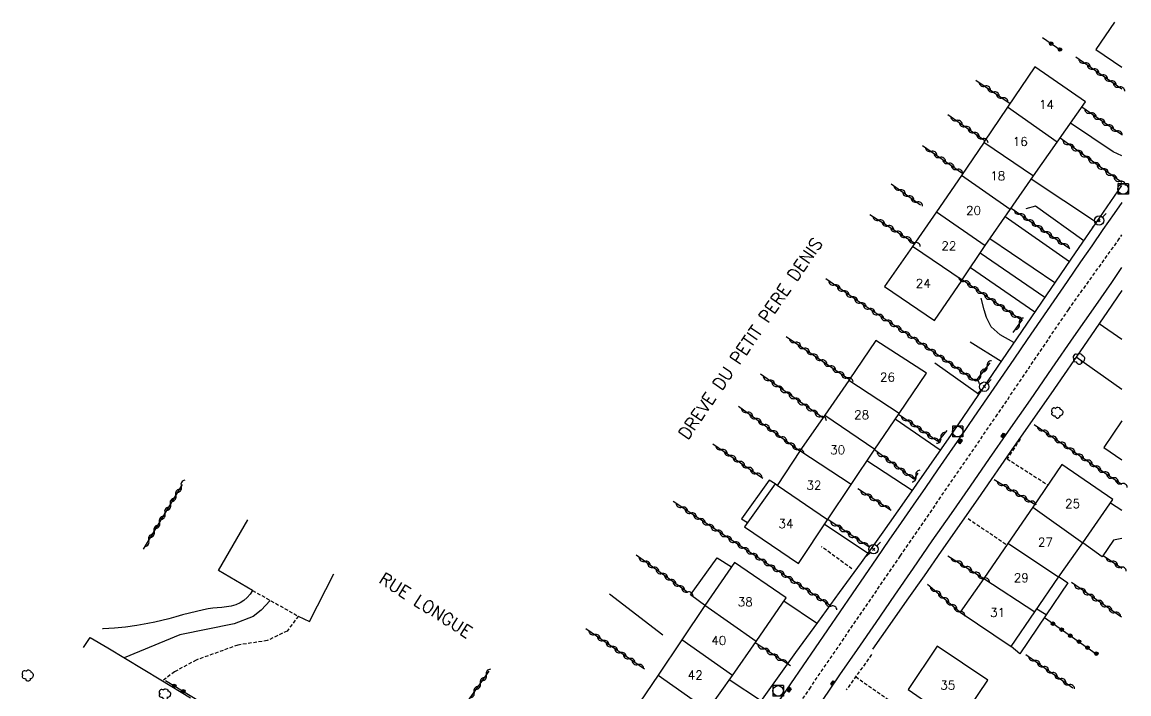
# Model space of a CAD drawing. Header units: millimetres. Extents: x 149998 to 151001, y 150999 to 152001.
# Drawn here: x 150843.2 to 151001, y 151328.7 to 151424.4 of the extents above; entities that cross this region are included whole.
import ezdxf
from ezdxf.enums import TextEntityAlignment as Align

# ---------------------------------------------------------------- set-up
doc = ezdxf.new("R2010")
doc.units = ezdxf.units.MM
doc.linetypes.add('DASHED', pattern=[0.75, 0.5, -0.25])
doc.layers.get('0').update_dxf_attribs({"linetype": 'CONTINUOUS'})
for name, color, linetype in [('W0001', 6, 'DASHED'), ('W0008', 7, 'CONTINUOUS'), ('W0014', 7, 'CONTINUOUS'), ('W0017', 7, 'CONTINUOUS'), ('W0101', 7, 'CONTINUOUS'), ('W0104', 1, 'CONTINUOUS'), ('W0112', 1, 'DASHED'), ('W0211', 2, 'CONTINUOUS'), ('W0300', 7, 'CONTINUOUS'), ('W0310', 3, 'CONTINUOUS'), ('W0323', 7, 'CONTINUOUS'), ('W0333', 7, 'CONTINUOUS'), ('W0401', 7, 'CONTINUOUS'), ('W0420', 7, 'CONTINUOUS'), ('W0473', 7, 'CONTINUOUS'), ('W0989', 7, 'CONTINUOUS'), ('W0991', 7, 'CONTINUOUS'), ('W1102', 7, 'CONTINUOUS')]:
    doc.layers.add(name, color=color, linetype=linetype)
doc.styles.get("Standard").update_dxf_attribs({"font": 'romans.shx', "width": 0.85})

# ---------------------------------------------------------------- blocks, each defined once
blk = doc.blocks.new('T420')
for p, q in [((0.75, 0.75), (-0.75, 0.75)), ((-0.75, 0.75), (-0.75, -0.75)), ((0.75, 0.75), (0.75, -0.75)), ((0.75, -0.75), (-0.75, -0.75))]:
    blk.add_line(p, q)
blk.add_ellipse((0, 0), major_axis=(-0.53, 0.53), ratio=1, start_param=3.926991, end_param=10.210176)
blk = doc.blocks.new('T401')
for p, q in [((-0.3, 0.3), (0, 0.3)), ((-0.3, -0.25), (-0.3, 0.3)), ((-0.3, 0.15), (0, 0.15)), ((-0.3, 0), (0, 0)), ((0, 0.3), (0, -0.25)), ((-0.3, -0.15), (0, -0.15)), ((-0.3, -0.25), (-0.3, -0.3)), ((-0.3, -0.3), (0, -0.3)), ((0, -0.3), (0, -0.25))]:
    blk.add_line(p, q)
blk = doc.blocks.new('T473')
for p, q in [((-0.166667, 0.166667), (0.166667, -0.166667)), ((-0.166667, -0.166667), (0.166667, 0.166667)), ((0.500001, 0.500001), (1.000002, 1.000002)), ((-1.000002, -1.000002), (-0.500001, -0.500001))]:
    blk.add_line(p, q)
blk.add_ellipse((0, 0), major_axis=(0.471405, 0.471405), ratio=1, start_param=5.4977871438, end_param=11.780972451)
blk = doc.blocks.new('T300')
for p, q in [((-0.8, 0.51), (-0.86, 0.34)), ((-0.86, 0.34), (-0.86, 0.17)), ((-0.86, 0.17), (-0.74, 0.06)), ((-0.69, 0.63), (-0.8, 0.51)), ((-0.8, -0.06), (-0.74, 0.06)), ((-0.74, 0.06), (-0.69, 0.11)), ((-0.57, 0.69), (-0.69, 0.63)), ((-0.46, 0.69), (-0.57, 0.69)), ((-0.29, 0.63), (-0.46, 0.69)), ((-0.29, 0.63), (-0.17, 0.74)), ((-0.23, 0.57), (-0.29, 0.63)), ((-0.17, 0.74), (-0.06, 0.8)), ((-0.06, 0.8), (0.06, 0.8)), ((0.06, 0.8), (0.23, 0.74)), ((0.23, 0.74), (0.34, 0.63)), ((0.34, 0.63), (0.4, 0.51)), ((0.46, 0.46), (0.34, 0.46)), ((0.4, 0.51), (0.4, 0.46)), ((0.57, 0.4), (0.46, 0.46)), ((0.57, 0.4), (0.69, 0.29)), ((0.69, 0.29), (0.74, 0.17)), ((0.74, 0.06), (0.69, -0.17)), ((0.74, 0.17), (0.74, 0.06)), ((-0.8, -0.17), (-0.8, -0.06)), ((-0.8, -0.23), (-0.8, -0.17)), ((-0.74, -0.34), (-0.8, -0.23)), ((-0.69, -0.4), (-0.74, -0.34)), ((-0.51, -0.46), (-0.69, -0.4)), ((-0.4, -0.46), (-0.51, -0.46)), ((-0.4, -0.46), (-0.34, -0.46)), ((-0.34, -0.46), (-0.34, -0.4)), ((-0.34, -0.51), (-0.34, -0.46)), ((-0.29, -0.63), (-0.34, -0.51)), ((-0.17, -0.74), (-0.29, -0.63)), ((-0.06, -0.8), (-0.17, -0.74)), ((0.06, -0.8), (-0.06, -0.8)), ((0.17, -0.74), (0.06, -0.8)), ((0.23, -0.69), (0.17, -0.74)), ((0.29, -0.46), (0.23, -0.46)), ((0.29, -0.63), (0.23, -0.69)), ((0.46, -0.4), (0.29, -0.46)), ((0.34, -0.51), (0.29, -0.63)), ((0.34, -0.51), (0.34, -0.46)), ((0.57, -0.34), (0.46, -0.4)), ((0.63, -0.29), (0.57, -0.34)), ((0.69, -0.17), (0.63, -0.29))]:
    blk.add_line(p, q)
blk = doc.blocks.new('t310o')
at = {"color": 0, "linetype": 'Continuous'}
for centre, start, end in [((-0.5, 0.38), 216.8699, 323.1304), ((0.5, -0.37), 36.8699, 143.1303)]:
    blk.add_arc(centre, 0.625, start, end, dxfattribs=at)
blk = doc.blocks.new('t323o')
at = {"color": 0, "linetype": 'Continuous'}
for radius in [0.25, 0.15]:
    blk.add_circle((0, 0), radius, dxfattribs=at)

msp = doc.modelspace()

# ---------------------------------------------------------------- linework, layer by layer
at = {"layer": 'W0001'}
msp.add_lwpolyline([(150926.49, 151285.26), (150934.4, 151299.04), (150942.48, 151310.73), (150955.42, 151329.35), (150968.38, 151348.3), (150982.02, 151368.15), (150992.35, 151383.4), (150999.41, 151393.23), (151000, 151394.08)], dxfattribs=at)
at = {"layer": 'W0008'}
msp.add_lwpolyline([(150957.28, 151327.72), (150959.78, 151331.35), (150962.27, 151334.97), (150964.94, 151338.84), (150967.61, 151342.71), (150970.28, 151346.58), (150972.95, 151350.45)], dxfattribs=at)
at = {"layer": 'W0014'}
for points in [[(150947.32, 151325.92), (150950.4, 151330.23), (150953.5, 151334.53), (150956.62, 151338.81), (150959.73, 151343.1), (150962.84, 151347.39), (150965.93, 151351.7), (150968.99, 151356.02), (150972.52, 151361.06), (150976.02, 151366.12), (150979.5, 151371.19), (150982.97, 151376.26), (150986.44, 151381.34), (150989.9, 151386.42), (150993.38, 151391.5), (150996.86, 151396.56), (151000, 151401.1)], [(151000, 151398.71), (150998.9, 151397.14), (150997.29, 151394.83), (150995.68, 151392.52), (150994.07, 151390.21), (150992.17, 151387.45), (150990.26, 151384.68), (150988.36, 151381.92), (150986.47, 151379.15), (150984.57, 151376.38), (150982.67, 151373.61), (150980.77, 151370.85), (150978.87, 151368.08), (150977.14, 151365.58), (150975.42, 151363.07), (150973.69, 151360.57), (150971.96, 151358.07), (150970.23, 151355.56), (150968.5, 151353.06), (150966.77, 151350.55), (150965.04, 151348.05), (150961.51, 151342.92), (150957.99, 151337.79), (150954.47, 151332.66), (150950.95, 151327.53)], [(150972.95, 151350.45), (150975.68, 151354.36), (150978.4, 151358.27), (150981.12, 151362.19), (150983.84, 151366.1), (150986.95, 151370.58), (150990.05, 151375.06), (150993.15, 151379.53), (150996.25, 151384.01), (150998.53, 151387.3), (151000, 151389.42)], [(151000, 151386.16), (150997.95, 151383.17), (150995.02, 151378.93), (150989.84, 151371.44), (150984.64, 151363.95), (150979.43, 151356.47), (150974.21, 151348.99), (150971.77, 151345.5), (150969.33, 151342.02), (150966.88, 151338.53), (150964.43, 151335.05)], [(150851.9, 151335.27), (150852.84, 151336.7)], [(150852.84, 151336.7), (150855.37, 151335.21), (150857.9, 151333.71), (150860.42, 151332.2), (150862.94, 151330.68), (150867.18, 151328.09)]]:
    msp.add_lwpolyline(points, dxfattribs=at)
at = {"layer": 'W0017'}
for points in [[(151000, 151405.32), (150998.73, 151405.9), (150992.68, 151410)], [(150996.35, 151395.82), (150987.07, 151402.01)], [(150994.57, 151393.25), (150987.68, 151398.15), (150986.29, 151397.78)], [(150992.5, 151390.25), (150983.36, 151396.67)], [(150990.44, 151387.26), (150981.17, 151393.52)], [(150988.99, 151385.14), (150979.78, 151391.49)], [(150978.39, 151389.42), (150987.58, 151383.09)], [(150984.6, 151378.74), (150982.64, 151379.83), (150981.36, 151380.99), (150980.69, 151382.28), (150980.37, 151383.39), (150979.92, 151385.06)], [(150982.75, 151376.05), (150978.37, 151378.79)], [(150979.53, 151371.35), (150973.32, 151375.79)], [(150974.08, 151363.4), (150967.67, 151367.81)], [(150970.1, 151357.62), (150963.62, 151361.85)], [(150963.8, 151348.64), (150957.59, 151352.82)], [(150878.53, 151341.98), (150877.22, 151340.57), (150876.09, 151339.7), (150873.39, 151338.62), (150865.64, 151337.07), (150857.7, 151333.8)], [(150956.56, 151338.62), (150951.77, 151341.86)], [(150948.57, 151327.62), (150944, 151330.64)]]:
    msp.add_lwpolyline(points, dxfattribs=at)
at = {"layer": 'W0101'}
for points in [[(150998.93, 151424.4), (150996.27, 151420.48), (151000, 151417.98)], [(150990.77, 151407.29), (150994.79, 151413.02), (150987.56, 151418.02), (150983.68, 151412.29)], [(150983.68, 151412.29), (150980.31, 151407.3)], [(150980.31, 151407.3), (150980.36, 151407.3), (150977.1, 151402.54)], [(150987.4, 151402.48), (150990.77, 151407.29)], [(150977.1, 151402.54), (150973.57, 151397.36)], [(150984.06, 151397.67), (150987.4, 151402.48)], [(150973.57, 151397.36), (150973.54, 151397.37), (150970.12, 151392.44)], [(150980.5, 151392.57), (150984.06, 151397.67)], [(150970.12, 151392.44), (150966.14, 151386.71), (150973.27, 151381.87)], [(150977.2, 151387.63), (150977.22, 151387.67), (150980.5, 151392.57)], [(150973.27, 151381.87), (150977.2, 151387.63)], [(150968.22, 151368.61), (150972.13, 151374.36), (150964.92, 151379.01), (150961.11, 151373.43), (150961.04, 151373.34)], [(150961.04, 151373.34), (150957.61, 151368.39)], [(150957.61, 151368.39), (150954.08, 151363.31)], [(150964.77, 151363.54), (150968.22, 151368.61)], [(151000, 151367.55), (150997.43, 151363.76), (151000, 151362.01)], [(150954.08, 151363.31), (150954.1, 151363.32), (150950.84, 151358.34)], [(150961.36, 151358.51), (150964.77, 151363.54)], [(150991.4, 151361.34), (150987.28, 151355.28)], [(150994.41, 151350.19), (150998.71, 151356.35), (150991.4, 151361.34)], [(150950.84, 151358.34), (150950.52, 151358.59), (150946.16, 151352.45), (150953.85, 151347.25)], [(150958.02, 151353.46), (150961.36, 151358.51)], [(150987.28, 151355.28), (150983.73, 151350.07)], [(150953.85, 151347.25), (150958.02, 151353.46)], [(150983.73, 151350.07), (150980.29, 151345.11)], [(150990.97, 151345.27), (150994.41, 151350.19)], [(150947.83, 151336.14), (150952.11, 151342.36), (150944.73, 151347.38), (150940.5, 151341.26)], [(150980.29, 151345.11), (150976.93, 151340.29), (150984.2, 151335.39)], [(150987.59, 151340.34), (150990.97, 151345.27)], [(150940.5, 151341.26), (150937.23, 151336.35)], [(150984.2, 151335.39), (150987.59, 151340.34)], [(150937.23, 151336.35), (150933.88, 151331.31)], [(150944.46, 151331.28), (150947.83, 151336.14)], [(150933.88, 151331.31), (150930.36, 151326.14), (150937.6, 151321.45)], [(150940.95, 151326.33), (150944.46, 151331.28)]]:
    msp.add_lwpolyline(points, dxfattribs=at)
msp.add_lwpolyline([(150973.64, 151335.44), (150969.49, 151329.27), (150976.64, 151324.36), (150980.89, 151330.62)], close=True, dxfattribs=at)
at = {"layer": 'W0104'}
for points in [[(150950.52, 151358.59), (150950.52, 151358.59), (150949.67, 151359.13), (150945.74, 151353.6), (150946.61, 151353.09), (150946.61, 151353.09)], [(150998.38, 151355.88), (150998.37, 151355.89), (151000, 151354.86)], [(151000, 151350.82), (150998.77, 151350.58), (150997.18, 151348.2), (150994.41, 151350.19), (150994.41, 151350.2)], [(150940.66, 151341.15), (150940.66, 151341.15), (150938.48, 151342.79), (150942.26, 151348.03), (150944.3, 151346.74), (150944.29, 151346.74)], [(150991.03, 151345.36), (150991.03, 151345.36), (150992.27, 151344.47), (150989.2, 151339.91)], [(150989.2, 151339.91), (150987.86, 151340.73), (150987.86, 151340.72)], [(150989.2, 151339.91), (150985.45, 151334.37), (150984.2, 151335.39)]]:
    msp.add_lwpolyline(points, dxfattribs=at)
at = {"layer": 'W0112'}
for points in [[(150985.49, 151364.95), (150983.61, 151362.16), (150989.42, 151358.44)], [(150978.05, 151353.64), (150983.61, 151349.89)], [(150961.49, 151346.47), (150957.16, 151349.63)], [(150876.01, 151343.4), (150882.52, 151339.74), (150882.55, 151339.74), (150880.95, 151337.61), (150878.11, 151336.25), (150873.92, 151335.61), (150867.98, 151333.48), (150864.88, 151331.81), (150863.31, 151330.59)], [(150964.29, 151334.25), (150960.67, 151329.22)], [(150962.03, 151331.11), (150968.38, 151326.65), (150972.83, 151323.61)]]:
    msp.add_lwpolyline(points, dxfattribs=at)
at = {"layer": 'W0211'}
msp.add_lwpolyline([(150876.01, 151343.4), (150875.67, 151342.87), (150875.26, 151342.39), (150874.78, 151341.98), (150874.25, 151341.64), (150873.62, 151341.37), (150872.97, 151341.17), (150872.31, 151341.04), (150871.64, 151340.96), (150870.99, 151340.9), (150870.33, 151340.85), (150869.67, 151340.77), (150869.02, 151340.65), (150868.03, 151340.42), (150867.03, 151340.17), (150866.04, 151339.9), (150865.06, 151339.63), (150864.07, 151339.36), (150863.07, 151339.11), (150862.07, 151338.87), (150861.07, 151338.67), (150859.49, 151338.4), (150857.91, 151338.17), (150856.32, 151338), (150854.72, 151337.92), (150854.61, 151337.92)], dxfattribs=at)
at = {"layer": 'W0310'}
for points in [[(151000, 151414.86), (150993.43, 151419.42)], [(150979.18, 151416.12), (150984.04, 151412.82)], [(151000, 151408.34), (150994.27, 151412.27)], [(150975.18, 151411.23), (150980.45, 151407.51)], [(150971.56, 151406.83), (150977.29, 151402.82)], [(150999.96, 151401.52), (150991.17, 151407.86)], [(150967.07, 151401.35), (150971.27, 151398.37)], [(150984.21, 151397.9), (150992.58, 151392.12)], [(150964.06, 151396.96), (150970.44, 151392.91)], [(150981.15, 151375.85), (150979.13, 151373.24), (150971.05, 151378.83), (150962.89, 151384.24), (150957.77, 151387.8)], [(150984.47, 151380.17), (150985.7, 151381.86), (150977.23, 151387.69)], [(150952.13, 151379.58), (150961.13, 151373.47)], [(150957.32, 151367.98), (150948.44, 151374.2)], [(150945.31, 151369.65), (150954.08, 151363.31)], [(150975.03, 151366.21), (150973.74, 151364.61), (150968.14, 151368.49)], [(150987.5, 151367.04), (150998.44, 151359.54), (151000, 151358.55)], [(150941.65, 151364.31), (150948.77, 151359.41)], [(150970.88, 151360.13), (150970.32, 151359.28), (150964.69, 151363.42)], [(150865.99, 151358.49), (150860.43, 151349.26)], [(150967.1, 151354.77), (150962.32, 151357.89)], [(150981.77, 151359.19), (150987.55, 151355.69)], [(150958.53, 151341.17), (150936, 151356.08)], [(150963.8, 151349.64), (150958.04, 151353.49)], [(150938.08, 151343.12), (150931.38, 151347.96), (150931.39, 151347.96), (150930.74, 151348.43)], [(150975.18, 151348.35), (150980.29, 151345.12)], [(150997.31, 151348.39), (151000, 151346.55)], [(150972.28, 151344.29), (150976.93, 151340.29)], [(150999.93, 151339.61), (150992.81, 151344.51)], [(150931.89, 151332.19), (150923.56, 151337.95)], [(150952.71, 151332.67), (150947.67, 151335.91)], [(150986.29, 151334.26), (150993.01, 151329.54)], [(150901.53, 151320.35), (150909.74, 151331.89)]]:
    msp.add_lwpolyline(points, dxfattribs=at)
at = {"layer": 'W0323'}
for points in [[(150988.67, 151422.19), (150991.29, 151420.41)], [(150988.93, 151339.52), (150996.34, 151334.38)], [(150863.58, 151330.58), (150890.88, 151313.99)]]:
    msp.add_lwpolyline(points, dxfattribs=at)
at = {"layer": 'W0333'}
for points in [[(150996.75, 151381.44), (151000, 151379.2)], [(150993.48, 151376.68), (151000, 151372.08)], [(150876.01, 151343.4), (150871.18, 151346.25), (150875.36, 151353.46)], [(150882.52, 151339.74), (150884.15, 151338.98), (150887.61, 151345.78)], [(150934.5, 151337.04), (150926.93, 151342.87)]]:
    msp.add_lwpolyline(points, dxfattribs=at)
at = {"layer": 'W1102'}
for points in [[(150990.77, 151407.29), (150983.68, 151412.29)], [(150980.31, 151407.3), (150987.4, 151402.48)], [(150984.06, 151397.67), (150977.1, 151402.54)], [(150973.57, 151397.36), (150980.5, 151392.57)], [(150977.2, 151387.63), (150970.12, 151392.44)], [(150968.22, 151368.61), (150961.04, 151373.34)], [(150957.61, 151368.39), (150964.77, 151363.54)], [(150961.36, 151358.51), (150954.08, 151363.31)], [(150958.02, 151353.46), (150950.84, 151358.34)], [(150987.28, 151355.28), (150994.41, 151350.19)], [(150990.97, 151345.27), (150983.73, 151350.07)], [(150980.29, 151345.11), (150987.59, 151340.34)], [(150947.83, 151336.14), (150940.5, 151341.26)], [(150944.46, 151331.28), (150937.23, 151336.35)], [(150933.88, 151331.31), (150940.95, 151326.33)]]:
    msp.add_lwpolyline(points, dxfattribs=at)

# ---------------------------------------------------------------- block references
at = {"layer": 'W0300'}
for p in [(150993.92, 151376.38), (150990.81, 151368.72), (150844.01, 151331.27), (150863.56, 151328.59)]:
    msp.add_blockref('T300', p, dxfattribs=at)
at = {"layer": 'W0310'}
for p, rotation in [((150994.67, 151418.57), 145.1928266413188), ((150995.9, 151417.71), 145.1928266413188), ((150997.13, 151416.86), 145.1928266413188), ((150998.36, 151416), 145.1928266413188), ((150980.42, 151415.27), 325.797258673564), ((150981.66, 151414.43), 325.797258673564), ((150999.59, 151415.14), 145.1928266413188), ((150982.9, 151413.59), 325.797258673564), ((150995.51, 151411.43), 145.56034033769), ((150996.74, 151410.58), 145.56034033769), ((150976.4, 151410.37), 324.7648007700707), ((150977.63, 151409.5), 324.7648007700707), ((150997.98, 151409.73), 145.56034033769), ((150978.85, 151408.64), 324.7648007700707), ((150980.08, 151407.77), 324.7648007700707), ((150999.22, 151408.88), 145.56034033769), ((150972.79, 151405.97), 324.9489330797637), ((150992.39, 151406.98), 144.2183078442539), ((150993.61, 151406.1), 144.2183078442539), ((150974.02, 151405.11), 324.9489330797637), ((150994.82, 151405.22), 144.2183078442539), ((150996.04, 151404.35), 144.2183078442539), ((150975.25, 151404.25), 324.9489330797637), ((150976.48, 151403.39), 324.9489330797637), ((150997.26, 151403.47), 144.2183078442539), ((150998.47, 151402.59), 144.2183078442539), ((150999.69, 151401.72), 144.2183078442539), ((150968.3, 151400.48), 324.6582835228197), ((150969.52, 151399.61), 324.6582835228197), ((150970.74, 151398.75), 324.6582835228197), ((150985.45, 151397.05), 325.3704340637408), ((150965.33, 151396.16), 327.5882959099715), ((150966.6, 151395.36), 327.5882959099715), ((150986.68, 151396.19), 325.3704340637408), ((150987.92, 151395.34), 325.3704340637408), ((150967.86, 151394.55), 327.5882959099715), ((150969.13, 151393.75), 327.5882959099715), ((150989.15, 151394.49), 325.3704340637408), ((150990.39, 151393.64), 325.3704340637408), ((150970.39, 151392.94), 327.5882959099715), ((150991.62, 151392.78), 325.3704340637408), ((150959, 151386.94), 145.2710456638988), ((150977.54, 151387.48), 145.461339922494), ((150960.24, 151386.09), 145.2710456638988), ((150978.77, 151386.63), 145.461339922494), ((150980.01, 151385.78), 145.461339922494), ((150961.47, 151385.23), 145.2710456638988), ((150962.7, 151384.38), 145.2710456638988), ((150981.24, 151384.93), 145.461339922494), ((150982.48, 151384.08), 145.461339922494), ((150963.95, 151383.54), 146.426885678917), ((150965.2, 151382.72), 146.426885678917), ((150983.72, 151383.23), 145.461339922494), ((150984.95, 151382.38), 145.461339922494), ((150966.45, 151381.89), 146.426885678917), ((150967.7, 151381.06), 146.426885678917), ((150985.36, 151381.39), 53.94236476177723), ((150968.95, 151380.23), 146.426885678917), ((150970.2, 151379.4), 146.426885678917), ((150953.37, 151378.74), 325.8238249133824), ((150954.61, 151377.89), 325.8238249133824), ((150971.44, 151378.56), 145.3347174047568), ((150972.68, 151377.71), 145.3347174047568), ((150955.85, 151377.05), 325.8238249133824), ((150957.09, 151376.21), 325.8238249133824), ((150973.91, 151376.85), 145.3347174047568), ((150975.14, 151376), 145.3347174047568), ((150958.33, 151375.37), 325.8238249133824), ((150959.57, 151374.52), 325.8238249133824), ((150976.38, 151375.15), 145.3347174047568), ((150977.61, 151374.29), 145.3347174047568), ((150979.84, 151374.16), 232.147846383382), ((150980.76, 151375.34), 232.147846383382), ((150949.67, 151373.34), 144.9658517508019), ((150960.82, 151373.68), 325.8238249133824), ((150978.84, 151373.44), 145.3347174047568), ((150950.9, 151372.48), 144.9658517508019), ((150952.12, 151371.62), 144.9658517508019), ((150953.35, 151370.76), 144.9658517508019), ((150954.58, 151369.9), 144.9658517508019), ((150946.53, 151368.77), 324.1087439411034), ((150955.81, 151369.04), 144.9658517508019), ((150957.04, 151368.17), 144.9658517508019), ((150947.74, 151367.89), 324.1087439411034), ((150948.96, 151367.01), 324.1087439411034), ((150969.37, 151367.64), 145.2809033946108), ((150970.61, 151366.79), 145.2809033946108), ((150950.17, 151366.13), 324.1087439411034), ((150951.39, 151365.25), 324.1087439411034), ((150971.84, 151365.93), 145.2809033946108), ((150973.07, 151365.08), 145.2809033946108), ((150974.17, 151365.15), 231.0791252988566), ((150988.74, 151366.19), 325.6138385790712), ((150989.97, 151365.34), 325.6138385790712), ((150942.88, 151363.46), 325.5181651118396), ((150952.61, 151364.37), 324.1087439411034), ((150953.82, 151363.5), 324.1087439411034), ((150991.21, 151364.49), 325.6138385790712), ((150992.45, 151363.65), 325.6138385790712), ((150944.12, 151362.61), 325.5181651118396), ((150945.35, 151361.76), 325.5181651118396), ((150965.9, 151362.53), 143.6892998025426), ((150967.11, 151361.64), 143.6892998025426), ((150993.69, 151362.8), 325.6138385790712), ((150994.93, 151361.95), 325.6138385790712), ((150946.59, 151360.91), 325.5181651118396), ((150968.32, 151360.76), 143.6892998025426), ((150996.16, 151361.1), 325.6138385790712), ((150997.4, 151360.26), 325.6138385790712), ((150947.83, 151360.06), 325.5181651118396), ((150969.53, 151359.87), 143.6892998025426), ((150970.61, 151359.71), 236.5601307942694), ((150998.64, 151359.42), 327.3813910186844), ((150999.91, 151358.61), 327.3813910186844), ((150865.07, 151356.97), 238.9119435624906), ((150865.85, 151358.25), 238.9119435624906), ((150963.58, 151357.07), 146.8363591928857), ((150983.06, 151358.41), 328.7585272343907), ((150984.34, 151357.64), 328.7585272343907), ((150864.3, 151355.68), 238.9119435624906), ((150964.83, 151356.25), 146.8363591928857), ((150966.09, 151355.43), 146.8363591928857), ((150985.62, 151356.86), 328.7585272343907), ((150986.9, 151356.08), 328.7585272343907), ((150863.52, 151354.4), 238.9119435624906), ((150937.25, 151355.25), 146.5029737888166), ((150938.5, 151354.42), 146.5029737888166), ((150862.75, 151353.11), 238.9119435624906), ((150939.75, 151353.6), 146.5029737888166), ((150941, 151352.77), 146.5029737888166), ((150959.29, 151352.65), 146.2961688245913), ((150861.2, 151350.54), 238.9119435624906), ((150861.98, 151351.83), 238.9119435624906), ((150942.25, 151351.94), 146.5029737888166), ((150943.5, 151351.11), 146.5029737888166), ((150960.53, 151351.82), 146.2961688245913), ((150961.78, 151350.99), 146.2961688245913), ((150944.75, 151350.28), 146.5029737888166), ((150946.01, 151349.46), 146.5029737888166), ((150963.03, 151350.16), 146.2961688245913), ((150931.94, 151347.55), 144.1995141664307), ((150947.26, 151348.63), 146.5029737888166), ((150948.51, 151347.8), 146.5029737888166), ((150976.45, 151347.55), 327.6821814783129), ((150998.55, 151347.54), 325.5572830549577), ((150933.16, 151346.68), 144.1995141664307), ((150949.76, 151346.97), 146.5029737888166), ((150951.01, 151346.15), 146.5029737888166), ((150977.72, 151346.75), 327.6821814783129), ((150978.99, 151345.95), 327.6821814783129), ((150999.78, 151346.7), 325.5572830549577), ((150934.38, 151345.8), 144.1995141664307), ((150935.59, 151344.92), 144.1995141664307), ((150952.26, 151345.32), 146.5029737888166), ((150953.51, 151344.49), 146.5029737888166), ((150980.25, 151345.15), 327.6821814783129), ((150936.81, 151344.04), 144.1995141664307), ((150938.03, 151343.17), 144.1995141664307), ((150954.76, 151343.66), 146.5029737888166), ((150956.01, 151342.83), 146.5029737888166), ((150973.42, 151343.31), 319.2832265880923), ((150994.05, 151343.66), 145.4703704858487), ((150995.28, 151342.81), 145.4703704858487), ((150957.26, 151342.01), 146.5029737888166), ((150958.51, 151341.18), 146.5029737888166), ((150974.56, 151342.34), 319.2832265880923), ((150975.69, 151341.36), 319.2832265880923), ((150996.52, 151341.96), 145.4703704858487), ((150976.83, 151340.38), 319.2832265880923), ((150997.75, 151341.11), 145.4703704858487), ((150998.99, 151340.26), 145.4703704858487), ((150924.79, 151337.1), 145.3459875881245), ((150926.02, 151336.25), 145.3459875881245), ((150927.26, 151335.39), 145.3459875881245), ((150948.93, 151335.1), 147.2785709354077), ((150928.49, 151334.54), 145.3459875881245), ((150929.73, 151333.69), 145.3459875881245), ((150950.19, 151334.29), 147.2785709354077), ((150951.45, 151333.48), 147.2785709354077), ((150987.51, 151333.39), 324.9301209407114), ((150930.96, 151332.84), 145.3459875881245), ((150988.74, 151332.53), 324.9301209407114), ((150989.97, 151331.67), 324.9301209407114), ((150908.49, 151330.13), 54.57156749314971), ((150909.36, 151331.35), 54.57156749314971), ((150991.2, 151330.81), 324.9301209407114), ((150907.62, 151328.91), 54.57156749314971), ((150992.43, 151329.95), 324.9301209407114)]:
    msp.add_blockref('t310o', p, dxfattribs=dict(at, rotation=rotation))
at = {"layer": 'W0323'}
for p, rotation in [((150989.91, 151421.34), 325.7174259874075), ((150991.15, 151420.5), 325.7174259874075), ((150990.16, 151338.66), 325.2941229465279), ((150991.39, 151337.81), 325.2941229465279), ((150992.63, 151336.95), 325.2941229465279), ((150993.86, 151336.1), 325.2941229465279), ((150995.09, 151335.25), 325.2941229465279), ((150996.33, 151334.39), 325.2941229465279), ((150864.86, 151329.8), 328.7289867347865), ((150866.14, 151329.02), 328.7289867347865)]:
    msp.add_blockref('t323o', p, dxfattribs=dict(at, rotation=rotation))
at = {"layer": 'W0401'}
for p, rotation in [((150983.16, 151365.42), 325.2242694257985), ((150976.82, 151364.71), 145.3959070706846), ((150952.43, 151329.32), 145.5889965185208), ((150958.88, 151330.11), 325.4705831227421)]:
    msp.add_blockref('T401', p, dxfattribs=dict(at, rotation=rotation))
at = {"layer": 'W0420'}
for p in [(151000.16, 151400.62), (150976.57, 151366.04), (150950.96, 151329.08)]:
    msp.add_blockref('T420', p, dxfattribs=at)
at = {"layer": 'W0473'}
for p in [(150996.73, 151396.12), (150980.36, 151372.44), (150964.58, 151349.28)]:
    msp.add_blockref('T473', p, dxfattribs=at)

# ---------------------------------------------------------------- texts
at = {"layer": 'W0989'}
for s, rotation, p in [('DREVE DU PETIT PERE DENIS   ', 55.4616, (150938.06, 151364.76)), ('RUE LONGUE   ', 327.641, (150893.88, 151344.6))]:
    msp.add_text(s, height=1.75, rotation=rotation, dxfattribs=at).set_placement(p)
at = {"layer": 'W0991'}
for s, p in [('14', (150989.23, 151412.65)), ('16', (150985.5, 151407.39)), ('18', (150982.28, 151402.49)), ('20', (150978.83, 151397.55)), ('22', (150975.31, 151392.5)), ('24', (150971.66, 151387.16)), ('26', (150966.56, 151373.81)), ('28', (150962.87, 151368.44)), ('30', (150959.45, 151363.45)), ('32', (150956.07, 151358.39)), ('25', (150992.95, 151355.77)), ('34', (150952.08, 151352.92)), ('27', (150989.08, 151350.28)), ('29', (150985.64, 151345.2)), ('38', (150946.27, 151341.76)), ('31', (150982.26, 151340.25)), ('40', (150942.5, 151336.27)), ('42', (150939.14, 151331.34)), ('35', (150975.16, 151329.9))]:
    msp.add_text(s, height=1.25, dxfattribs=at).set_placement(p, align=Align.MIDDLE_CENTER)

doc.saveas('drawing.dxf')
